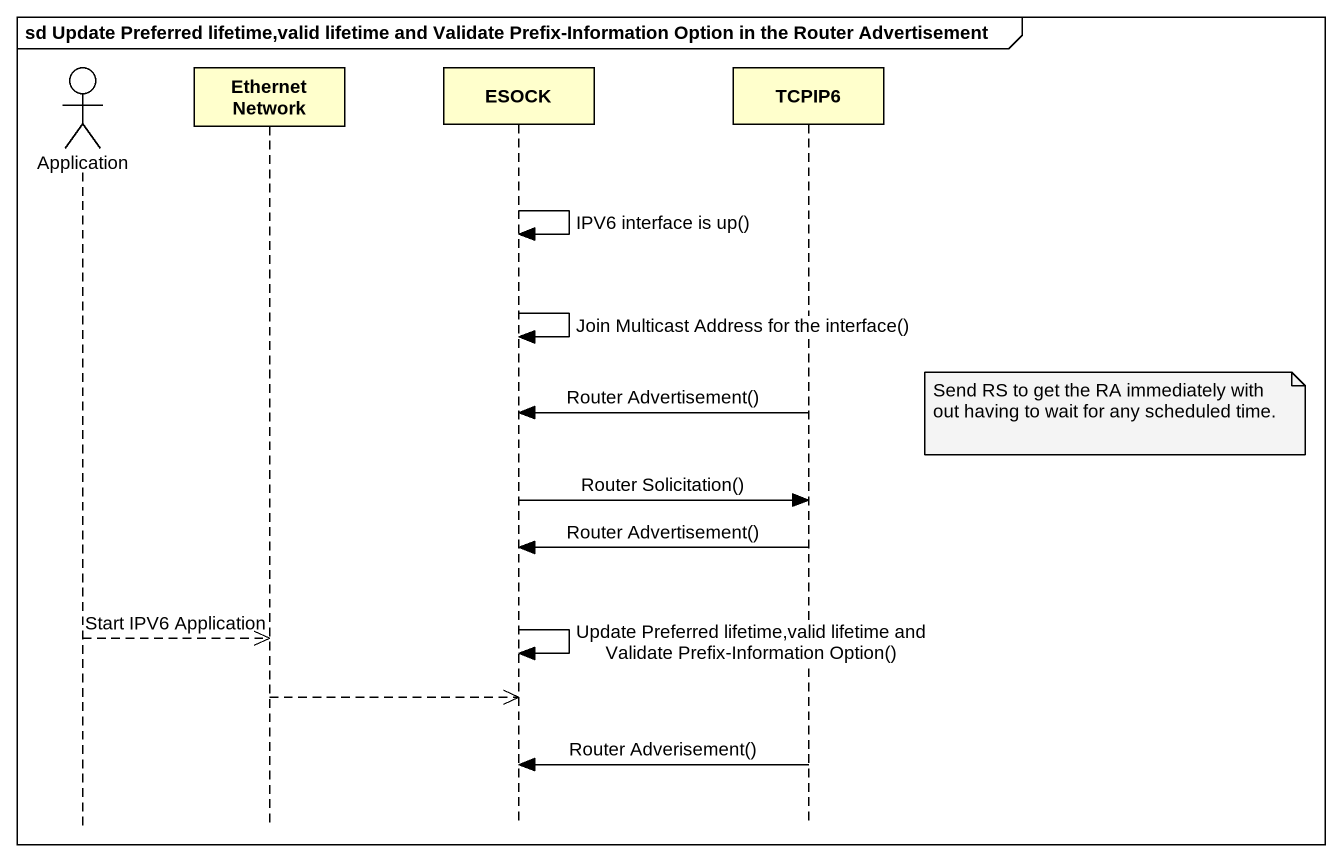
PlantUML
@startuml
mainframe sd Update Preferred lifetime,valid lifetime and Validate Prefix-Information Option in the Router Advertisement
hide footbox
actor Application
participant "Ethernet Network" as Ethernet_Network
participant ESOCK
participant TCPIP6

ESOCK -> ESOCK : IPV6 interface is up()
ESOCK -> ESOCK : Join Multicast Address for the interface()
TCPIP6 -> ESOCK : Router Advertisement()
note right of TCPIP6 : Send RS to get the RA immediately with out having to wait for any scheduled time.
ESOCK -> TCPIP6 : Router Solicitation()
TCPIP6 -> ESOCK : Router Advertisement()
ESOCK -> ESOCK : Update Preferred lifetime,valid lifetime and Validate Prefix-Information Option()
Application -->> Ethernet_Network : Start IPV6 Application
Ethernet_Network -->> ESOCK
TCPIP6 -> ESOCK : Router Adverisement()
@enduml
